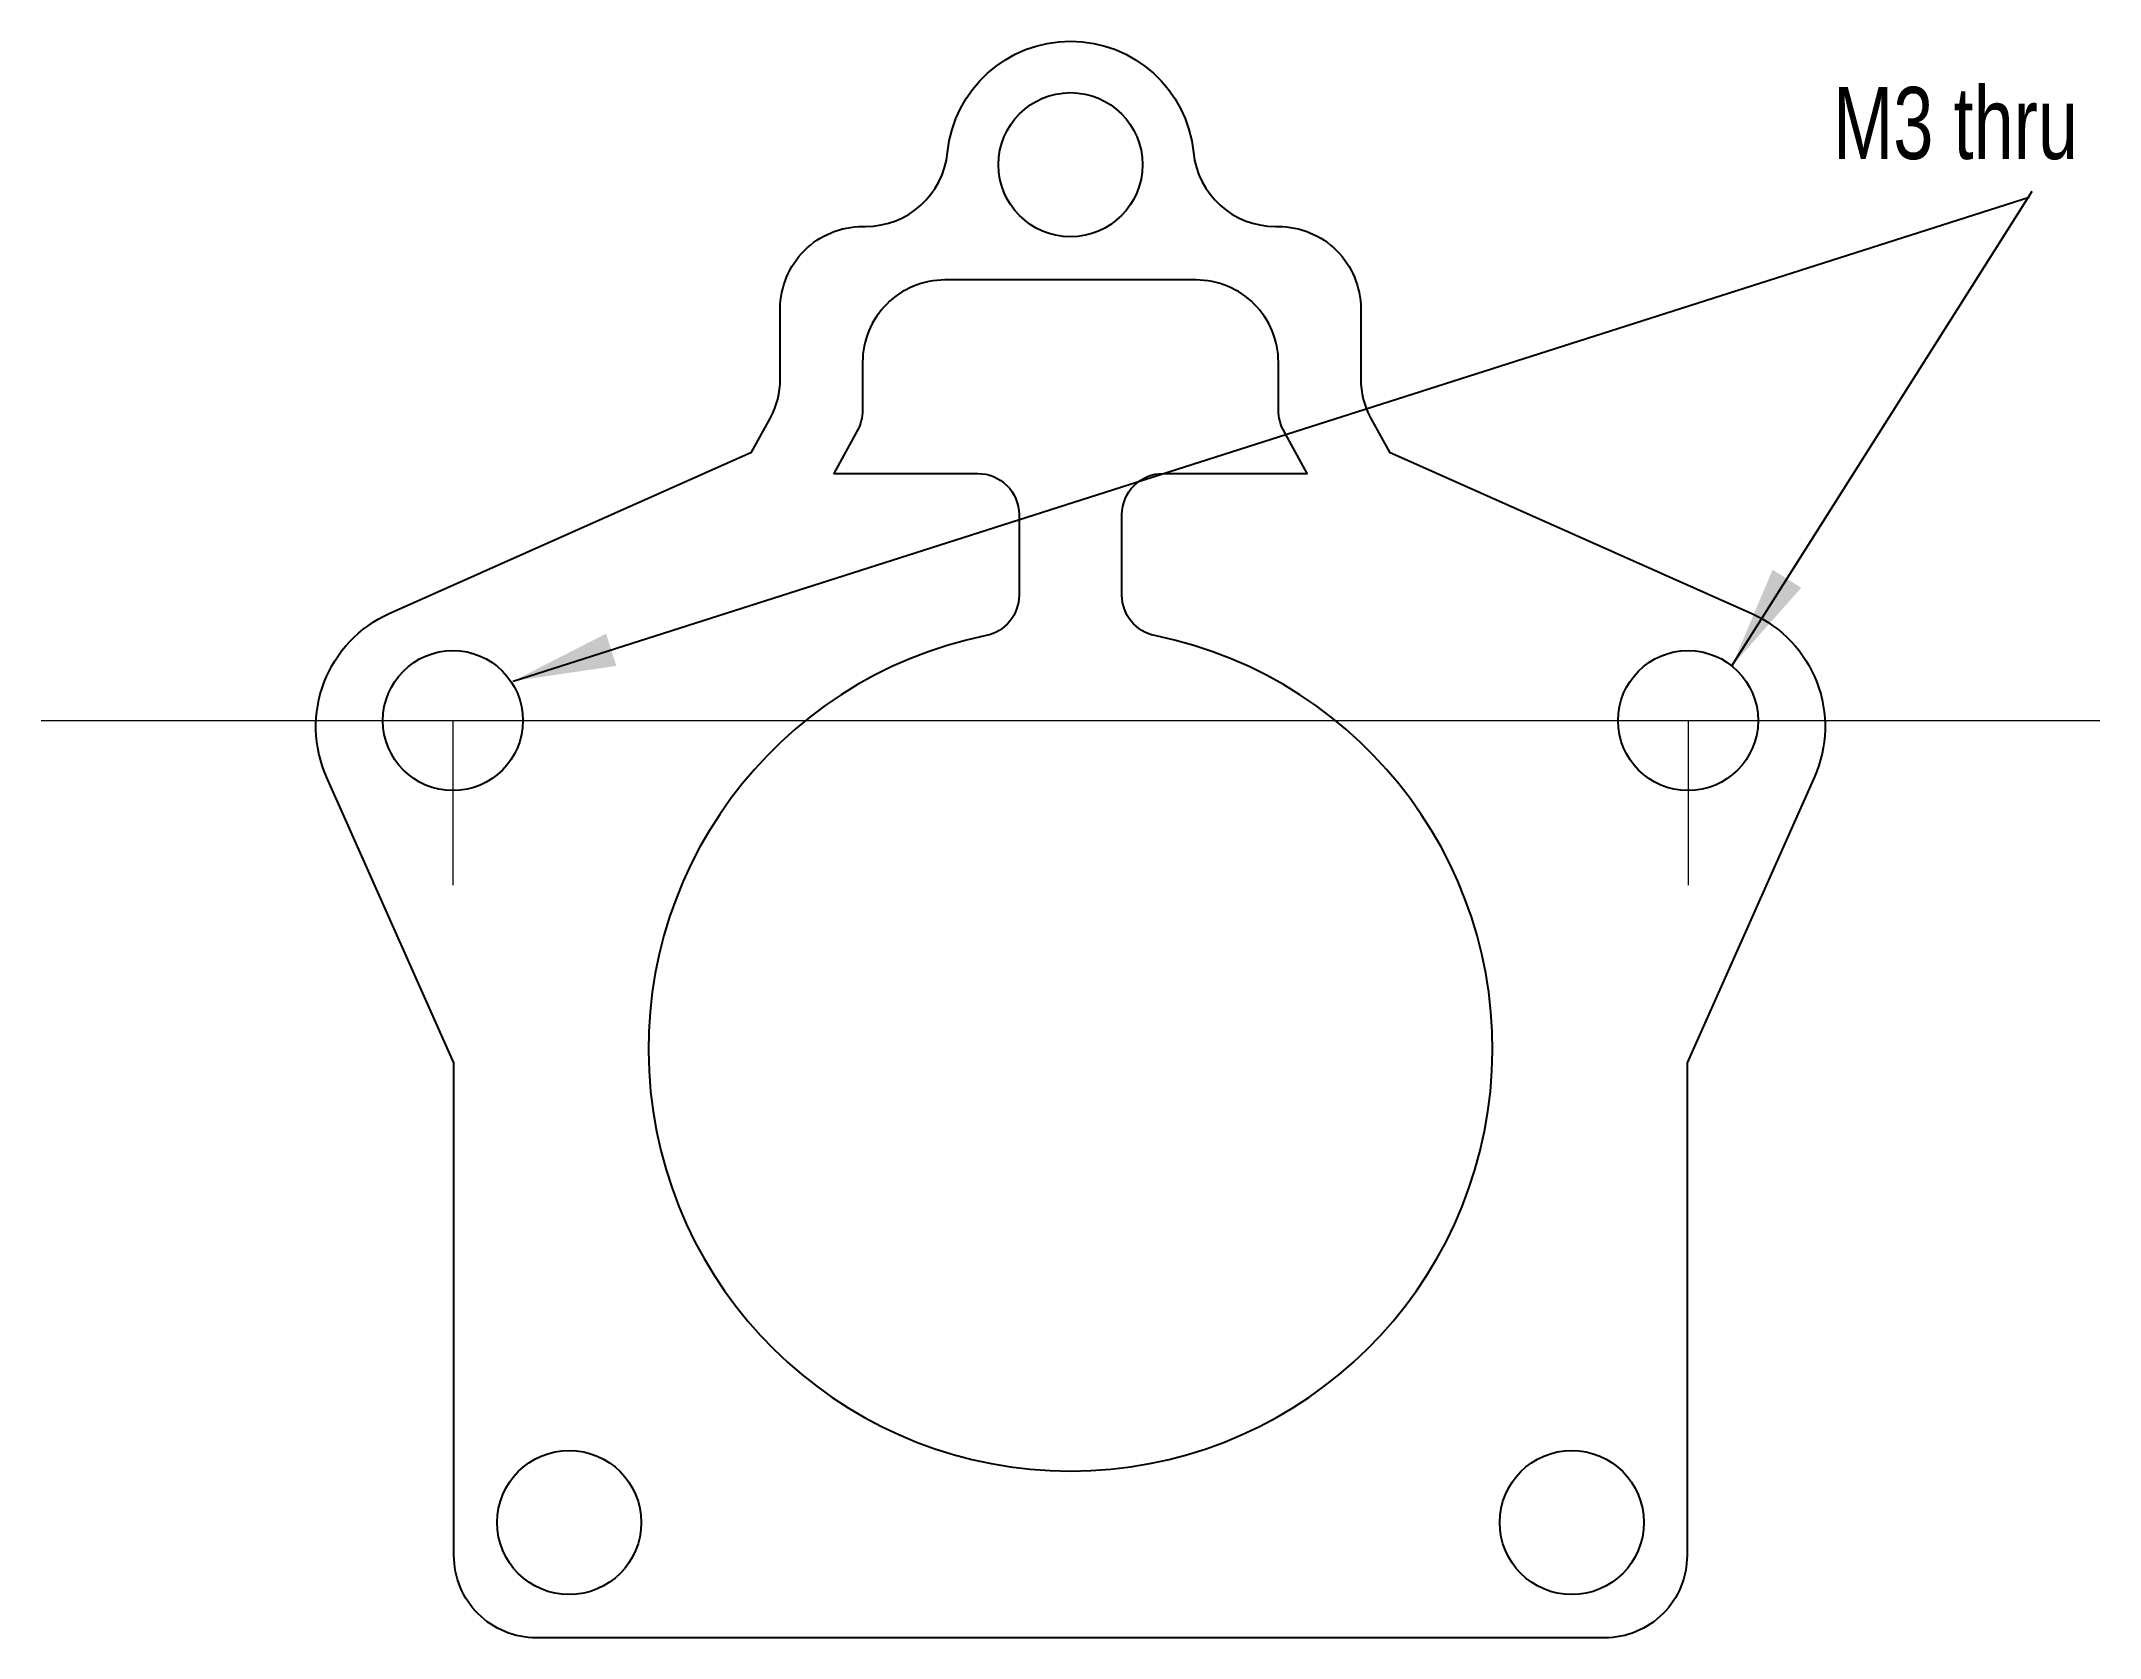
# Model space of a CAD drawing. Header units: millimetres. Extents: x -25 to 25, y -6.3 to 32.5.
import ezdxf

# ---------------------------------------------------------------- set-up
doc = ezdxf.new("R2010")
doc.units = ezdxf.units.MM
doc.linetypes.add('CENTERX2', pattern=[101.6, 63.5, -12.7, 12.7, -12.7])
doc.layers.get('0').update_dxf_attribs({"linetype": 'CONTINUOUS'})
doc.layers.add('dimensions', color=7, linetype='CONTINUOUS', lineweight=0)
doc.styles.get("Standard").update_dxf_attribs({"font": 'txt', "width": 0.75})
doc.dimstyles.get("Standard").update_dxf_attribs({"dimtxt": 2.5, "dimasz": 2.5, "dimexe": 1.25, "dimexo": 0.625, "dimtad": 1, "dimtxsty": 'Standard', "dimcen": 2.5, "dimadec": 0, "dimazin": 0, "dimtfac": 1, "dimtmove": 0, "dimatfit": 3, "dimfxl": 1, "dimarcsym": 0})

# ---------------------------------------------------------------- blocks, each defined once
blk = doc.blocks.new('SHAPE')
at = {"color": 0}
for points in [[(16.547, 18.596, -0.414214), (18.067, 14.635), (14.975, 7.69), (14.975, -4.279, -0.414214), (12.975, -6.279), (-12.975, -6.279, -0.414214), (-14.975, -4.279), (-14.975, 7.69), (-18.067, 14.635, -0.414214), (-16.547, 18.596), (-7.746, 22.515), (-7.295, 23.339, 0.125704), (-7.05, 24.298), (-7.05, 26, -0.414214), (-5.05, 28), (-4.975, 28, 0.38517), (-2.985, 29.8, -0.904534), (2.985, 29.8, 0.38517), (4.975, 28), (5.05, 28, -0.414214), (7.05, 26), (7.05, 24.298, 0.125704), (7.295, 23.339), (7.746, 22.515)], [(-5.05, 24.7), (-5.05, 23.532, -0.125704), (-5.173, 23.052), (-5.748, 22), (-2.25, 22, -0.414214), (-1.25, 21), (-1.25, 19.044, -0.356394), (-2.05, 18.064, 9.898979), (2.05, 18.064, -0.356394), (1.25, 19.044), (1.25, 21, -0.414214), (2.25, 22), (5.748, 22), (5.173, 23.052, -0.125704), (5.05, 23.532), (5.05, 24.7, 0.414214), (3.05, 26.7), (-3.05, 26.7, 0.414214)]]:
    blk.add_lwpolyline(points, format="xyb", close=True, dxfattribs=at)
for centre, radius in [((0, 29.5), 1.75), ((-15, 16), 1.7), ((15, 16), 1.7), ((-12.175, -3.479), 1.75), ((12.175, -3.479), 1.75)]:
    blk.add_circle(centre, radius, dxfattribs=at)

msp = doc.modelspace()

# ---------------------------------------------------------------- linework, layer by layer
at = {"layer": 'dimensions', "color": 250, "linetype": 'CENTERX2'}
for p, q in [((-25, 16), (25, 16)), ((-15, 16), (-15, 12)), ((15, 16), (15, 12))]:
    msp.add_line(p, q, dxfattribs=at)

# ---------------------------------------------------------------- block references
at = {"lineweight": 18}
msp.add_blockref('SHAPE', (0, 0), dxfattribs=at)

# ---------------------------------------------------------------- texts
at = {"layer": 'dimensions', "color": 250, "insert": (18.52, 31.387), "char_height": 1.75, "width": 100, "attachment_point": 1}
msp.add_mtext('M3 thru', dxfattribs=at)

# ---------------------------------------------------------------- leaders
at = {"layer": 'dimensions', "color": 250}
for points in [[(-13.537, 16.958), (23.28, 28.709)], [(16.065, 17.33), (23.354, 28.858)]]:
    msp.add_leader(points, dimstyle='Standard', dxfattribs=at)

doc.saveas('drawing.dxf')
